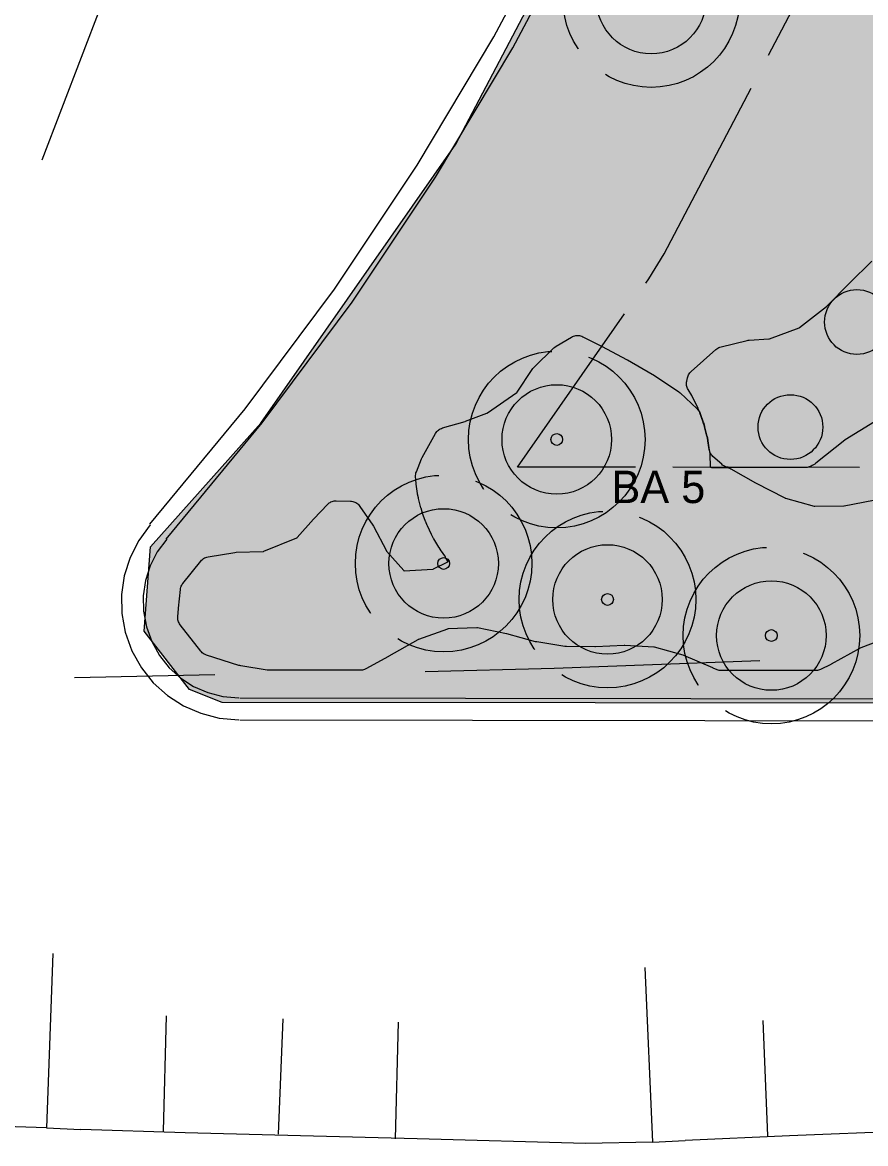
# Model space of a CAD drawing. Header units: metres. Extents: x 1 to 213, y 1 to 147.
# Drawn here: x 59.59 to 65.31, y 15.79 to 23.4 of the extents above; entities that cross this region are included whole.
import ezdxf

# ---------------------------------------------------------------- set-up
doc = ezdxf.new("R2010")
doc.units = ezdxf.units.M
doc.linetypes.add('DASHED', pattern=[1.524, 1.27, -0.254])
doc.layers.get('0').update_dxf_attribs({"lineweight": 0, "plot": 0})
for name, color, linetype, lineweight, plot in [('00-BASE-ARQUITECTURA', 8, 'Continuous', 0, False), ('PJ-ARBUSTOS', 82, 'Continuous', 0, False), ('PJ-COPA-ADULTA', 8, 'DASHED', 0, False), ('PJ-ETIQUETAS', 7, 'Continuous', 0, False), ('PJ-GRAVILLA', 42, 'Continuous', 0, False), ('PJ-HERBACEAS', 212, 'Continuous', 0, False), ('PJ-LIMITE-JARDIN', 7, 'Continuous', 0, False), ('PJ-MASAS', 92, 'Continuous', 0, False), ('PJ-MASAS-RELLENO', 92, 'Continuous', 0, False), ('PJ-RIEGO-SECTORES', 5, 'Continuous', 0, False), ('PJ-VISIBILIDAD', 1, 'DASHED', 0, False)]:
    doc.layers.add(name, color=color, linetype=linetype, lineweight=lineweight, plot=plot)

# ---------------------------------------------------------------- blocks, each defined once
blk = doc.blocks.new('PJ_CG')
blk.add_circle((0, 0), 0.22)
for tag, p, height in [('CODIGO', (0.15, 0.15), 0.2), ('ESPECIE', (0.15, -0.1), 0.15), ('ZONA', (0.15, -0.3), 0.15)]:
    blk.add_attdef(tag, p, '', height=height)
blk = doc.blocks.new('PJ_BA')
for radius in [0.372, 0.04]:
    blk.add_circle((0, 0), radius)
for tag, p, height in [('CODIGO', (0.15, 0.15), 0.2), ('ESPECIE', (0.15, -0.1), 0.15), ('ZONA', (0.15, -0.3), 0.15)]:
    blk.add_attdef(tag, p, '', height=height)

msp = doc.modelspace()

# ---------------------------------------------------------------- hatches: boundary and pattern name
at = {"layer": 'PJ-GRAVILLA'}
h = msp.add_hatch(dxfattribs=at)
h.set_pattern_fill('GRAVEL', scale=0.03)
h.paths.add_polyline_path([(69.7177, 40.2166), (86.21, 40.1285), (86.4305, 40.0403), (102.1291, 40.0403), (102.526, 39.3788), (102.526, 39.1142), (105.2159, 32.0146), (106.3183, 28.7514), (107.2885, 26.5024), (108.435, 24.4298), (109.5374, 22.7983), (111.2572, 20.6816), (112.2274, 19.7555), (112.2274, 19.0941), (111.9187, 18.7854), (111.61, 18.7413), (60.9423, 18.7854), (60.7218, 18.8736), (60.4132, 19.2705), (60.4573, 19.8437), (61.2069, 20.6816), (62.5298, 22.5778), (63.8527, 25.0913), (68.527, 37.5267), (68.8357, 37.7913), (69.2767, 37.6149), (69.4531, 37.659), (69.7177, 38.0118), (69.6736, 38.2764), (69.0562, 38.7614), (69.409, 39.8639), (69.7177, 40.2166)])
at = {"layer": 'PJ-MASAS-RELLENO'}
for points in [[(64.1093, 20.9105), (64.1058, 20.9171), (64.1029, 20.924), (64.1006, 20.9311), (64.0991, 20.9385), (64.0982, 20.9459), (64.098, 20.9534), (64.0985, 20.9608), (64.0997, 20.9682), (64.1045, 20.9909), (64.1063, 20.998), (64.1088, 21.0048), (64.1119, 21.0114), (64.1155, 21.0177), (64.1198, 21.0237), (64.1245, 21.0292), (64.1298, 21.0343), (64.2984, 21.1834), (64.3045, 21.1883), (64.3111, 21.1925), (64.318, 21.1961), (64.3252, 21.199), (64.3327, 21.2012), (64.5102, 21.2439), (64.5169, 21.2452), (64.5236, 21.2459), (64.6585, 21.2547), (64.6603, 21.255), (64.6622, 21.2555), (64.8627, 21.3296), (64.8646, 21.3304), (64.8663, 21.3315), (65.0486, 21.4742), (65.0525, 21.4777), (65.2052, 21.6333), (65.2063, 21.6343), (65.3576, 21.7831), (65.3586, 21.7841), (65.508, 21.9409), (65.5095, 21.9427), (65.5108, 21.9447), (65.6171, 22.1293), (65.618, 22.1311), (65.6183, 22.1332), (65.6392, 22.3472), (65.6393, 22.3493), (65.6387, 22.3513), (65.5688, 22.5639), (65.5665, 22.5728), (65.5651, 22.5819), (65.5439, 22.8252), (65.5436, 22.8331), (65.544, 22.841), (65.5453, 22.8488), (65.5473, 22.8564), (65.5501, 22.8639), (65.5536, 22.871), (65.5578, 22.8777), (65.5626, 22.884), (65.568, 22.8897), (65.574, 22.8949), (65.5805, 22.8995), (65.5873, 22.9035), (65.644, 22.9323), (65.6463, 22.9335), (65.6964, 22.9633), (65.7059, 22.968), (65.9787, 23.0845), (65.9811, 23.0856), (66.0519, 23.1215), (66.0564, 23.1241), (66.0626, 23.1283), (66.0687, 23.1321), (66.0751, 23.1353), (66.0818, 23.138), (66.2407, 23.1923), (66.2486, 23.1946), (66.2567, 23.196), (66.265, 23.1966), (66.2732, 23.1963), (66.2814, 23.1952), (66.2894, 23.1933), (66.3688, 23.1696), (66.3712, 23.169), (66.599, 23.116), (66.5993, 23.1159), (66.7659, 23.0765), (66.895, 23.0461), (66.9038, 23.0435), (66.9122, 23.0399), (67.0227, 22.9853), (67.0302, 22.9811), (67.0372, 22.9761), (67.0436, 22.9704), (67.0494, 22.964), (67.0544, 22.9571), (67.1156, 22.8628), (67.1193, 22.8565), (67.1224, 22.8498), (67.1249, 22.8429), (67.1267, 22.8359), (67.1279, 22.8286), (67.1284, 22.8213), (67.1283, 22.814), (67.1186, 22.6673), (67.1178, 22.6602), (67.1164, 22.6532), (67.0687, 22.4624), (67.0677, 22.4572), (67.0456, 22.2612), (67.0455, 22.259), (67.0458, 22.2568), (67.0914, 22.0585), (67.092, 22.0566), (67.0929, 22.0548), (67.1275, 21.9956), (67.1311, 21.9887), (67.134, 21.9815), (67.1362, 21.9741), (67.1377, 21.9665), (67.1384, 21.9587), (67.1383, 21.951), (67.1375, 21.9433), (67.136, 21.9357), (67.1337, 21.9282), (67.1308, 21.9211), (67.0943, 21.8438), (67.0938, 21.8428), (67.0902, 21.8346), (67.0898, 21.8335), (67.087, 21.8267), (67.0862, 21.8246), (67.0804, 21.8075), (67.0797, 21.8054), (67.0779, 21.7989), (67.0774, 21.7967), (67.0735, 21.779), (67.0731, 21.7768), (67.0719, 21.7696), (67.0718, 21.7685), (67.0706, 21.7595), (67.0704, 21.7584), (67.0475, 21.5359), (67.0474, 21.5349), (67.0468, 21.5273), (67.0467, 21.5263), (67.0464, 21.52), (67.0463, 21.5181), (67.0462, 21.5027), (67.0463, 21.5008), (67.0465, 21.495), (67.0466, 21.4931), (67.048, 21.4778), (67.0482, 21.4758), (67.049, 21.4701), (67.0493, 21.4682), (67.0522, 21.4531), (67.0526, 21.4512), (67.0539, 21.4456), (67.0544, 21.4437), (67.0587, 21.4289), (67.0593, 21.4271), (67.0612, 21.4216), (67.0618, 21.4198), (67.0675, 21.4055), (67.0683, 21.4037), (67.0707, 21.3985), (67.0715, 21.3967), (67.0786, 21.383), (67.0795, 21.3813), (67.0826, 21.3759), (67.0831, 21.3751), (67.0871, 21.3685), (67.0876, 21.3677), (67.2201, 21.1617), (67.2207, 21.1608), (67.2254, 21.1539), (67.226, 21.1531), (67.2299, 21.1476), (67.2312, 21.146), (67.2415, 21.133), (67.2429, 21.1314), (67.247, 21.1268), (67.2484, 21.1253), (67.2601, 21.1135), (67.2616, 21.112), (67.2662, 21.1078), (67.2677, 21.1065), (67.2688, 21.1056), (67.2747, 21.1002), (67.2801, 21.0942), (67.2849, 21.0877), (67.289, 21.0807), (67.2923, 21.0734), (67.2949, 21.0657), (67.2967, 21.0579), (67.2977, 21.0499), (67.2979, 21.0418), (67.2973, 21.0338), (67.2959, 21.0258), (67.2937, 21.0181), (67.2907, 21.0106), (67.287, 21.0034), (67.2826, 20.9967), (67.2775, 20.9904), (67.2719, 20.9847), (67.2656, 20.9796), (67.2335, 20.9557), (67.232, 20.9545), (67.2107, 20.9371), (67.2092, 20.9358), (67.1792, 20.9086), (67.1778, 20.9073), (67.1584, 20.8878), (67.157, 20.8864), (67.1423, 20.8702), (67.1361, 20.8641), (67.1292, 20.8586), (67.1218, 20.854), (67.1139, 20.8501), (67.0954, 20.8424), (67.0919, 20.8408), (66.8974, 20.7367), (66.8965, 20.7362), (66.7373, 20.6459), (66.7279, 20.6414), (66.5844, 20.5831), (66.5778, 20.5807), (66.5709, 20.579), (66.5639, 20.5778), (66.39, 20.5569), (66.3827, 20.5564), (66.3755, 20.5565), (66.1898, 20.5681), (66.1815, 20.569), (66.1734, 20.5708), (65.9831, 20.6237), (65.9772, 20.6256), (65.7804, 20.6971), (65.7789, 20.6976), (65.7773, 20.698), (65.5795, 20.7347), (65.5776, 20.7349), (65.5757, 20.7346), (65.3779, 20.6932), (65.3762, 20.6927), (65.3747, 20.6919), (65.1768, 20.5698), (65.1729, 20.567), (64.9771, 20.4103), (64.9692, 20.4048), (64.9517, 20.3939), (64.9452, 20.3903), (64.9384, 20.3873), (64.9314, 20.385), (64.9242, 20.3833), (64.9169, 20.3823), (64.9095, 20.382), (64.3907, 20.3824), (64.3823, 20.3829), (64.3741, 20.3842), (64.366, 20.3863), (64.3582, 20.3893), (64.3507, 20.3931), (64.3437, 20.3977), (64.3372, 20.403), (64.2777, 20.4565), (64.2721, 20.4621), (64.2671, 20.4682), (64.2627, 20.4747), (64.259, 20.4817), (64.256, 20.489), (64.2537, 20.4965), (64.2521, 20.5042), (64.2434, 20.5635), (64.243, 20.5655), (64.2377, 20.5924), (64.2372, 20.5943), (64.2209, 20.6593), (64.2204, 20.6612), (64.2124, 20.6875), (64.2118, 20.6894), (64.1893, 20.7525), (64.1886, 20.7543), (64.178, 20.7797), (64.1772, 20.7815), (64.1486, 20.8421), (64.1477, 20.8438), (64.1348, 20.868), (64.1338, 20.8698), (64.1093, 20.9105)], [(60.658, 19.314), (60.6538, 19.32), (60.6501, 19.3264), (60.647, 19.3331), (60.6446, 19.3401), (60.6428, 19.3472), (60.6416, 19.3545), (60.6412, 19.3619), (60.6414, 19.3692), (60.6455, 19.4227), (60.6458, 19.4252), (60.6598, 19.553), (60.6609, 19.5604), (60.6628, 19.5678), (60.6654, 19.5748), (60.6686, 19.5817), (60.6724, 19.5882), (60.6768, 19.5943), (60.7983, 19.7459), (60.8038, 19.7522), (60.81, 19.7578), (60.8167, 19.7627), (60.8239, 19.767), (60.8315, 19.7704), (60.8394, 19.773), (60.8476, 19.7748), (61.0281, 19.8048), (61.0387, 19.8059), (61.2218, 19.8116), (61.2236, 19.8117), (61.2252, 19.8123), (61.4502, 19.9031), (61.4519, 19.9038), (61.4531, 19.9051), (61.5632, 20.03), (61.5652, 20.0322), (61.6585, 20.1306), (61.6639, 20.1358), (61.6698, 20.1405), (61.676, 20.1445), (61.6826, 20.148), (61.6895, 20.1509), (61.6966, 20.1531), (61.7039, 20.1546), (61.7113, 20.1554), (61.7188, 20.1556), (61.8152, 20.1529), (61.8228, 20.1523), (61.8303, 20.1511), (61.8376, 20.1491), (61.8447, 20.1464), (61.8515, 20.1431), (61.858, 20.1391), (61.8641, 20.1345), (61.8697, 20.1294), (61.8748, 20.1238), (61.8793, 20.1177), (61.966, 19.9894), (61.9704, 19.9822), (62.0592, 19.8154), (62.0604, 19.8134), (62.0619, 19.8116), (62.177, 19.6816), (62.1784, 19.6802), (62.1803, 19.6802), (62.3747, 19.6915), (62.3767, 19.6917), (62.3785, 19.6925), (62.4775, 19.7415), (62.4791, 19.7424), (62.4781, 19.7436), (62.4756, 19.7462), (62.4712, 19.7519), (62.4673, 19.758), (62.4639, 19.7644), (62.4612, 19.7711), (62.46, 19.775), (62.4595, 19.7764), (62.4585, 19.778), (62.4564, 19.7811), (62.4553, 19.7826), (62.4331, 19.8127), (62.4308, 19.8159), (62.4166, 19.8371), (62.4145, 19.8404), (62.3811, 19.8962), (62.3792, 19.8996), (62.3671, 19.9221), (62.3654, 19.9256), (62.3376, 19.9844), (62.336, 19.988), (62.3262, 20.0116), (62.3248, 20.0152), (62.3029, 20.0765), (62.3016, 20.0802), (62.2942, 20.1046), (62.2932, 20.1084), (62.2774, 20.1715), (62.2765, 20.1753), (62.2715, 20.2003), (62.2709, 20.2042), (62.2613, 20.2685), (62.2609, 20.2724), (62.2584, 20.2978), (62.2581, 20.3018), (62.2572, 20.319), (62.2572, 20.3275), (62.2582, 20.336), (62.26, 20.3443), (62.2627, 20.3524), (62.2978, 20.441), (62.3022, 20.4504), (62.392, 20.6119), (62.3961, 20.6185), (62.4009, 20.6248), (62.4063, 20.6305), (62.4122, 20.6357), (62.4186, 20.6402), (62.4253, 20.6441), (62.4325, 20.6474), (62.4399, 20.6499), (62.5938, 20.694), (62.5971, 20.6951), (62.7414, 20.7502), (62.7436, 20.7512), (62.7457, 20.7525), (62.945, 20.8911), (62.9465, 20.8923), (62.9476, 20.8938), (63.0491, 21.0475), (63.0542, 21.0544), (63.0601, 21.0608), (63.1967, 21.1934), (63.2039, 21.1996), (63.2117, 21.2049), (63.3166, 21.2668), (63.3237, 21.2705), (63.3311, 21.2735), (63.3388, 21.2757), (63.3467, 21.2772), (63.3547, 21.2778), (63.3627, 21.2777), (63.3706, 21.2768), (63.3784, 21.275), (63.386, 21.2725), (63.3934, 21.2693), (63.5201, 21.2052), (63.5214, 21.2045), (63.694, 21.1131), (63.6966, 21.1117), (63.8647, 21.0147), (63.8685, 21.0123), (64.0431, 20.898), (64.0489, 20.8939), (64.0543, 20.8892), (64.1704, 20.7794), (64.1756, 20.774), (64.1803, 20.7681), (64.1844, 20.7618), (64.1879, 20.7551), (64.1908, 20.7482), (64.2115, 20.6903), (64.2127, 20.6866), (64.2201, 20.6622), (64.2212, 20.6584), (64.237, 20.5953), (64.2378, 20.5915), (64.2428, 20.5664), (64.2435, 20.5626), (64.253, 20.4984), (64.2535, 20.4945), (64.256, 20.4688), (64.2563, 20.4649), (64.2599, 20.3911), (64.26, 20.3891), (64.2604, 20.3849), (64.2607, 20.383), (64.2627, 20.3828), (64.2669, 20.3826), (64.2689, 20.3825), (64.36, 20.3824), (64.3682, 20.382), (64.3762, 20.3808), (64.3841, 20.3787), (64.3918, 20.3758), (64.3991, 20.3722), (64.5668, 20.2781), (64.568, 20.2775), (64.7658, 20.1748), (64.7677, 20.1739), (64.7697, 20.1733), (64.9661, 20.1189), (64.968, 20.1185), (64.9698, 20.1184), (65.1666, 20.1212), (65.1683, 20.1213), (65.17, 20.1216), (65.3682, 20.159), (65.3691, 20.1591), (65.5636, 20.1934), (65.5745, 20.1945), (65.7647, 20.2018), (65.774, 20.2016), (65.9691, 20.1861), (65.9703, 20.1861), (66.1681, 20.176), (66.17, 20.176), (66.1719, 20.1762), (66.3682, 20.2033), (66.3703, 20.2038), (66.3725, 20.2044), (66.5697, 20.2787), (66.5718, 20.2796), (66.7617, 20.364), (66.7686, 20.3667), (66.7757, 20.3688), (66.7829, 20.3701), (66.7903, 20.3708), (66.7977, 20.3709), (66.805, 20.3702), (66.8123, 20.3689), (66.8194, 20.3669), (67.0722, 20.2829), (67.0795, 20.2801), (67.0865, 20.2766), (67.093, 20.2724), (67.0992, 20.2677), (67.1049, 20.2623), (67.11, 20.2564), (67.1145, 20.25), (67.1183, 20.2433), (67.1215, 20.2362), (67.124, 20.2288), (67.1937, 19.982), (67.1956, 19.9738), (67.1966, 19.9655), (67.1967, 19.9571), (67.1959, 19.9488), (67.1943, 19.9405), (67.1918, 19.9325), (67.1319, 19.7701), (67.1287, 19.7627), (67.1248, 19.7557), (67.0113, 19.5725), (66.8961, 19.3864), (66.8911, 19.3792), (66.8156, 19.2827), (66.8108, 19.2771), (66.8055, 19.272), (66.7997, 19.2673), (66.7935, 19.2633), (66.7869, 19.2598), (66.7801, 19.2569), (66.6918, 19.2246), (66.6856, 19.2226), (66.6791, 19.2212), (66.6726, 19.2202), (66.4832, 19.2005), (66.4811, 19.2003), (66.2874, 19.1855), (66.2762, 19.1854), (66.0856, 19.1975), (66.0774, 19.1984), (65.8822, 19.2313), (65.8801, 19.2316), (65.6831, 19.2543), (65.6809, 19.2544), (65.6786, 19.2543), (65.4822, 19.233), (65.4805, 19.2327), (65.4789, 19.2321), (65.2826, 19.1559), (65.2777, 19.1537), (65.0815, 19.0453), (65.0777, 19.0433), (65.0087, 19.0099), (65.002, 19.007), (64.9952, 19.0048), (64.9881, 19.0032), (64.981, 19.0022), (64.9737, 19.0019), (64.3361, 19.0025), (64.3285, 19.0028), (64.3209, 19.0039), (64.3134, 19.0058), (64.3062, 19.0083), (64.2792, 19.0192), (64.2774, 19.02), (64.0807, 19.1054), (64.0753, 19.1073), (63.8797, 19.1608), (63.8777, 19.1612), (63.8757, 19.1614), (63.6796, 19.1734), (63.6752, 19.1735), (63.4793, 19.1638), (63.4748, 19.1637), (63.2829, 19.1649), (63.2768, 19.1652), (63.2706, 19.1659), (63.0805, 19.1968), (63.0724, 19.1985), (62.8773, 19.2515), (62.8749, 19.252), (62.6774, 19.2929), (62.6758, 19.2932), (62.6742, 19.2932), (62.4775, 19.2848), (62.4755, 19.2846), (62.4736, 19.284), (62.2767, 19.2132), (62.2751, 19.2125), (62.2736, 19.2117), (62.0754, 19.0993), (62.074, 19.0985), (61.9182, 19.0142), (61.911, 19.0108), (61.9036, 19.0081), (61.8959, 19.0062), (61.888, 19.005), (61.8801, 19.0046), (61.2621, 19.0051), (61.2558, 19.0054), (61.2496, 19.0061), (61.0692, 19.0347), (61.0633, 19.0359), (61.0575, 19.0375), (60.8362, 19.1078), (60.8287, 19.1106), (60.8215, 19.1142), (60.8147, 19.1184), (60.8084, 19.1233), (60.8025, 19.1288), (60.7973, 19.1349), (60.658, 19.314)]]:
    msp.add_hatch(color=7, dxfattribs=at).paths.add_polyline_path(points)

# ---------------------------------------------------------------- linework, layer by layer
at = {"layer": '00-BASE-ARQUITECTURA'}
for points in [[(60.4517, 19.9971), (61.0994, 20.7799), (61.7054, 21.5933), (62.269, 22.4356), (62.789, 23.305), (63.2644, 24.2), (63.6943, 25.1187), (64.0776, 26.0596)], [(60.5622, 19.8959), (61.2148, 20.685), (61.8255, 21.5049), (62.3934, 22.3538), (62.9174, 23.2302), (63.3965, 24.1323), (63.8297, 25.0584), (64.216, 26.0068)], [(60.3849, 24.2147), (59.7182, 22.4684)], [(60.4545, 19.9928), (60.376, 19.8861), (60.3171, 19.7699), (60.2782, 19.6468), (60.2596, 19.5195), (60.2617, 19.3904), (60.2849, 19.2622), (60.3295, 19.1375), (60.3941, 19.0219), (60.4754, 18.9201), (60.5712, 18.8336), (60.6794, 18.7638), (60.7977, 18.7122), (60.9239, 18.6801), (61.0559, 18.669)], [(60.5662, 19.8955), (60.5023, 19.8086), (60.4543, 19.7139), (60.4226, 19.6137), (60.4075, 19.5099), (60.4092, 19.4048), (60.428, 19.3004), (60.4644, 19.1988), (60.517, 19.1046), (60.5832, 19.0217), (60.6613, 18.9512), (60.7494, 18.8944), (60.8458, 18.8524), (60.9486, 18.8262), (61.0561, 18.8172)], [(62.3217, 18.9971), (63.2001, 19.0182), (64.5971, 19.0712)], [(59.9404, 18.9547), (60.8929, 18.9759)], [(61.0623, 18.8172), (111.6294, 18.7431)], [(61.0623, 18.669), (111.6294, 18.5949)], [(59.7923, 17.0815), (59.7499, 15.8962), (59.9828, 15.8856)], [(63.8139, 16.9862), (63.8669, 15.8009), (64.0891, 15.8115)], [(60.5437, 15.875), (60.5649, 16.6582)], [(61.3269, 15.8538), (61.3586, 16.637)], [(62.1206, 15.8221), (62.1418, 16.6158)], [(64.65, 15.8432), (64.6183, 16.6264)], [(59.7499, 15.8962), (59.1149, 15.9173)], [(60.6919, 15.8644), (59.9828, 15.8856)], [(61.475, 15.8432), (60.6919, 15.8644)], [(62.2688, 15.8221), (61.475, 15.8432)], [(64.7982, 15.8432), (64.0891, 15.8115)], [(65.5919, 15.875), (64.7982, 15.8432)], [(63.8669, 15.8009), (63.4118, 15.7903), (62.2688, 15.8221)]]:
    msp.add_lwpolyline(points, dxfattribs=at)
at = {"layer": 'PJ-COPA-ADULTA'}
for centre in [(63.8587, 23.5625), (63.2166, 20.5717), (62.448, 19.7298), (63.5614, 19.4851), (64.6748, 19.2404)]:
    msp.add_circle(centre, 0.6, dxfattribs=at)
at = {"layer": 'PJ-LIMITE-JARDIN'}
msp.add_lwpolyline([(111.61, 18.7413), (60.9423, 18.7854), (60.7218, 18.8736), (60.4132, 19.2705), (60.4573, 19.8437), (61.2069, 20.6816), (62.5298, 22.5778), (63.8527, 25.0913), (68.527, 37.5267), (68.8357, 37.7913), (69.2767, 37.6149), (69.4531, 37.659), (69.7177, 38.0118), (69.6736, 38.2764), (69.0562, 38.7614), (69.409, 39.8639), (69.7177, 40.2166), (69.7177, 40.2166), (86.21, 40.1285), (86.4305, 40.0403), (102.1291, 40.0403), (102.526, 39.3788), (102.526, 39.1142), (105.2159, 32.0146)], dxfattribs=at)
at = {"layer": 'PJ-MASAS'}
for points in [[(65.3747, 20.6919), (65.1768, 20.5698), (65.1729, 20.567), (64.9771, 20.4103), (64.9692, 20.4048), (64.9517, 20.3939), (64.9452, 20.3903), (64.9384, 20.3873), (64.9314, 20.385), (64.9242, 20.3833), (64.9169, 20.3823), (64.9095, 20.382), (64.3907, 20.3824), (64.3823, 20.3829), (64.3741, 20.3842), (64.366, 20.3863), (64.3582, 20.3893), (64.3507, 20.3931), (64.3437, 20.3977), (64.3372, 20.403), (64.2777, 20.4565), (64.2721, 20.4621), (64.2671, 20.4682), (64.2627, 20.4747), (64.259, 20.4817), (64.256, 20.489), (64.2537, 20.4965), (64.2521, 20.5042), (64.2434, 20.5635), (64.243, 20.5655), (64.2377, 20.5924), (64.2372, 20.5943), (64.2209, 20.6593), (64.2204, 20.6612), (64.2124, 20.6875), (64.2118, 20.6894), (64.1893, 20.7525), (64.1886, 20.7543), (64.178, 20.7797), (64.1772, 20.7815), (64.1486, 20.8421), (64.1477, 20.8438), (64.1348, 20.868), (64.1338, 20.8698), (64.1093, 20.9105), (64.1093, 20.9105), (64.1058, 20.9171), (64.1029, 20.924), (64.1006, 20.9311), (64.0991, 20.9385), (64.0982, 20.9459), (64.098, 20.9534), (64.0985, 20.9608), (64.0997, 20.9682), (64.1045, 20.9909), (64.1063, 20.998), (64.1088, 21.0048), (64.1119, 21.0114), (64.1155, 21.0177), (64.1198, 21.0237), (64.1245, 21.0292), (64.1298, 21.0343), (64.2984, 21.1834), (64.3045, 21.1883), (64.3111, 21.1925), (64.318, 21.1961), (64.3252, 21.199), (64.3327, 21.2012), (64.5102, 21.2439), (64.5169, 21.2452), (64.5236, 21.2459), (64.6585, 21.2547), (64.6603, 21.255), (64.6622, 21.2555), (64.8627, 21.3296), (64.8646, 21.3304), (64.8663, 21.3315), (65.0486, 21.4742), (65.0525, 21.4777), (65.2052, 21.6333), (65.2063, 21.6343), (65.3576, 21.7831)], [(65.4789, 19.2321), (65.2826, 19.1559), (65.2777, 19.1537), (65.0815, 19.0453), (65.0777, 19.0433), (65.0087, 19.0099), (65.002, 19.007), (64.9952, 19.0048), (64.9881, 19.0032), (64.981, 19.0022), (64.9737, 19.0019), (64.3361, 19.0025), (64.3285, 19.0028), (64.3209, 19.0039), (64.3134, 19.0058), (64.3062, 19.0083), (64.2792, 19.0192), (64.2774, 19.02), (64.0807, 19.1054), (64.0753, 19.1073), (63.8797, 19.1608), (63.8777, 19.1612), (63.8757, 19.1614), (63.6796, 19.1734), (63.6752, 19.1735), (63.4793, 19.1638), (63.4748, 19.1637), (63.2829, 19.1649), (63.2768, 19.1652), (63.2706, 19.1659), (63.0805, 19.1968), (63.0724, 19.1985), (62.8773, 19.2515), (62.8749, 19.252), (62.6774, 19.2929), (62.6758, 19.2932), (62.6742, 19.2932), (62.4775, 19.2848), (62.4755, 19.2846), (62.4736, 19.284), (62.2767, 19.2132), (62.2751, 19.2125), (62.2736, 19.2117), (62.0754, 19.0993), (62.074, 19.0985), (61.9182, 19.0142), (61.911, 19.0108), (61.9036, 19.0081), (61.8959, 19.0062), (61.888, 19.005), (61.8801, 19.0046), (61.2621, 19.0051), (61.2558, 19.0054), (61.2496, 19.0061), (61.0692, 19.0347), (61.0633, 19.0359), (61.0575, 19.0375), (60.8362, 19.1078), (60.8287, 19.1106), (60.8215, 19.1142), (60.8147, 19.1184), (60.8084, 19.1233), (60.8025, 19.1288), (60.7973, 19.1349), (60.658, 19.314), (60.658, 19.314), (60.6538, 19.32), (60.6501, 19.3264), (60.647, 19.3331), (60.6446, 19.3401), (60.6428, 19.3472), (60.6416, 19.3545), (60.6412, 19.3619), (60.6414, 19.3692), (60.6455, 19.4227), (60.6458, 19.4252), (60.6598, 19.553), (60.6609, 19.5604), (60.6628, 19.5678), (60.6654, 19.5748), (60.6686, 19.5817), (60.6724, 19.5882), (60.6768, 19.5943), (60.7983, 19.7459), (60.8038, 19.7522), (60.81, 19.7578), (60.8167, 19.7627), (60.8239, 19.767), (60.8315, 19.7704), (60.8394, 19.773), (60.8476, 19.7748), (61.0281, 19.8048), (61.0387, 19.8059), (61.2218, 19.8116), (61.2236, 19.8117), (61.2252, 19.8123), (61.4502, 19.9031), (61.4519, 19.9038), (61.4531, 19.9051), (61.5632, 20.03), (61.5652, 20.0322), (61.6585, 20.1306), (61.6639, 20.1358), (61.6698, 20.1405), (61.676, 20.1445), (61.6826, 20.148), (61.6895, 20.1509), (61.6966, 20.1531), (61.7039, 20.1546), (61.7113, 20.1554), (61.7188, 20.1556), (61.8152, 20.1529), (61.8228, 20.1523), (61.8303, 20.1511), (61.8376, 20.1491), (61.8447, 20.1464), (61.8515, 20.1431), (61.858, 20.1391), (61.8641, 20.1345), (61.8697, 20.1294), (61.8748, 20.1238), (61.8793, 20.1177), (61.966, 19.9894), (61.9704, 19.9822), (62.0592, 19.8154), (62.0604, 19.8134), (62.0619, 19.8116), (62.177, 19.6816), (62.1784, 19.6802), (62.1803, 19.6802), (62.3747, 19.6915), (62.3767, 19.6917), (62.3785, 19.6925), (62.4775, 19.7415), (62.4791, 19.7424), (62.4781, 19.7436), (62.4756, 19.7462), (62.4712, 19.7519), (62.4673, 19.758), (62.4639, 19.7644), (62.4612, 19.7711), (62.46, 19.775), (62.4595, 19.7764), (62.4585, 19.778), (62.4564, 19.7811), (62.4553, 19.7826), (62.4331, 19.8127), (62.4308, 19.8159), (62.4166, 19.8371), (62.4145, 19.8404), (62.3811, 19.8962), (62.3792, 19.8996), (62.3671, 19.9221), (62.3654, 19.9256), (62.3376, 19.9844), (62.336, 19.988), (62.3262, 20.0116), (62.3248, 20.0152), (62.3029, 20.0765), (62.3016, 20.0802), (62.2942, 20.1046), (62.2932, 20.1084), (62.2774, 20.1715), (62.2765, 20.1753), (62.2715, 20.2003), (62.2709, 20.2042), (62.2613, 20.2685), (62.2609, 20.2724), (62.2584, 20.2978), (62.2581, 20.3018), (62.2572, 20.319), (62.2572, 20.3275), (62.2582, 20.336), (62.26, 20.3443), (62.2627, 20.3524), (62.2978, 20.441), (62.3022, 20.4504), (62.392, 20.6119), (62.3961, 20.6185), (62.4009, 20.6248), (62.4063, 20.6305), (62.4122, 20.6357), (62.4186, 20.6402), (62.4253, 20.6441), (62.4325, 20.6474), (62.4399, 20.6499), (62.5938, 20.694), (62.5971, 20.6951), (62.7414, 20.7502), (62.7436, 20.7512), (62.7457, 20.7525), (62.945, 20.8911), (62.9465, 20.8923), (62.9476, 20.8938), (63.0491, 21.0475), (63.0542, 21.0544), (63.0601, 21.0608), (63.1967, 21.1934), (63.2039, 21.1996), (63.2117, 21.2049), (63.3166, 21.2668), (63.3237, 21.2705), (63.3311, 21.2735), (63.3388, 21.2757), (63.3467, 21.2772), (63.3547, 21.2778), (63.3627, 21.2777), (63.3706, 21.2768), (63.3784, 21.275), (63.386, 21.2725), (63.3934, 21.2693), (63.5201, 21.2052), (63.5214, 21.2045), (63.694, 21.1131), (63.6966, 21.1117), (63.8647, 21.0147), (63.8685, 21.0123), (64.0431, 20.898), (64.0489, 20.8939), (64.0543, 20.8892), (64.1704, 20.7794), (64.1756, 20.774), (64.1803, 20.7681), (64.1844, 20.7618), (64.1879, 20.7551), (64.1908, 20.7482), (64.2115, 20.6903), (64.2127, 20.6866), (64.2201, 20.6622), (64.2212, 20.6584), (64.237, 20.5953), (64.2378, 20.5915), (64.2428, 20.5664), (64.2435, 20.5626), (64.253, 20.4984), (64.2535, 20.4945), (64.256, 20.4688), (64.2563, 20.4649), (64.2599, 20.3911), (64.26, 20.3891), (64.2604, 20.3849), (64.2607, 20.383), (64.2627, 20.3828), (64.2669, 20.3826), (64.2689, 20.3825), (64.36, 20.3824), (64.3682, 20.382), (64.3762, 20.3808), (64.3841, 20.3787), (64.3918, 20.3758), (64.3991, 20.3722), (64.5668, 20.2781), (64.568, 20.2775), (64.7658, 20.1748), (64.7677, 20.1739), (64.7697, 20.1733), (64.9661, 20.1189), (64.968, 20.1185), (64.9698, 20.1184), (65.1666, 20.1212), (65.1683, 20.1213), (65.17, 20.1216), (65.3682, 20.159)]]:
    msp.add_lwpolyline(points, dxfattribs=at)
at = {"layer": 'PJ-RIEGO-SECTORES'}
msp.add_lwpolyline([(111.61, 18.7413), (60.9423, 18.7854), (60.7218, 18.8736), (60.4132, 19.2705), (60.4573, 19.8437), (61.2069, 20.6816), (62.5298, 22.5778), (63.8527, 25.0913), (68.527, 37.5267), (68.8357, 37.7913), (69.2767, 37.6149), (69.4531, 37.659), (69.7177, 38.0118), (69.6736, 38.2764), (69.0562, 38.7614), (69.409, 39.8639), (69.7177, 40.2166), (86.21, 40.1285), (86.21, 40.1285), (86.4305, 40.0403), (102.1291, 40.0403), (102.526, 39.3788), (102.526, 39.1142), (105.2159, 32.0146)], dxfattribs=at)
at = {"layer": 'PJ-VISIBILIDAD'}
msp.add_lwpolyline([(109.4706, 20.3432), (62.95, 20.3837), (62.95, 20.3837), (63.842, 21.6623), (63.9457, 21.8326), (65.2686, 24.3461)], dxfattribs=at)

# ---------------------------------------------------------------- block references
at = {"layer": 'PJ-ARBUSTOS'}
for p in [(63.8587, 23.5625), (63.2166, 20.5717), (62.448, 19.7298), (63.5614, 19.4851), (64.6748, 19.2404)]:
    msp.add_blockref('PJ_BA', p, dxfattribs=at)
at = {"layer": 'PJ-HERBACEAS'}
for p in [(65.2561, 21.3695), (64.8043, 20.6559)]:
    msp.add_blockref('PJ_CG', p, dxfattribs=at)

# ---------------------------------------------------------------- texts
at = {"layer": 'PJ-ETIQUETAS'}
msp.add_text('BA 5', height=0.22, dxfattribs=at).set_placement((63.588, 20.1398))

doc.saveas('drawing.dxf')
